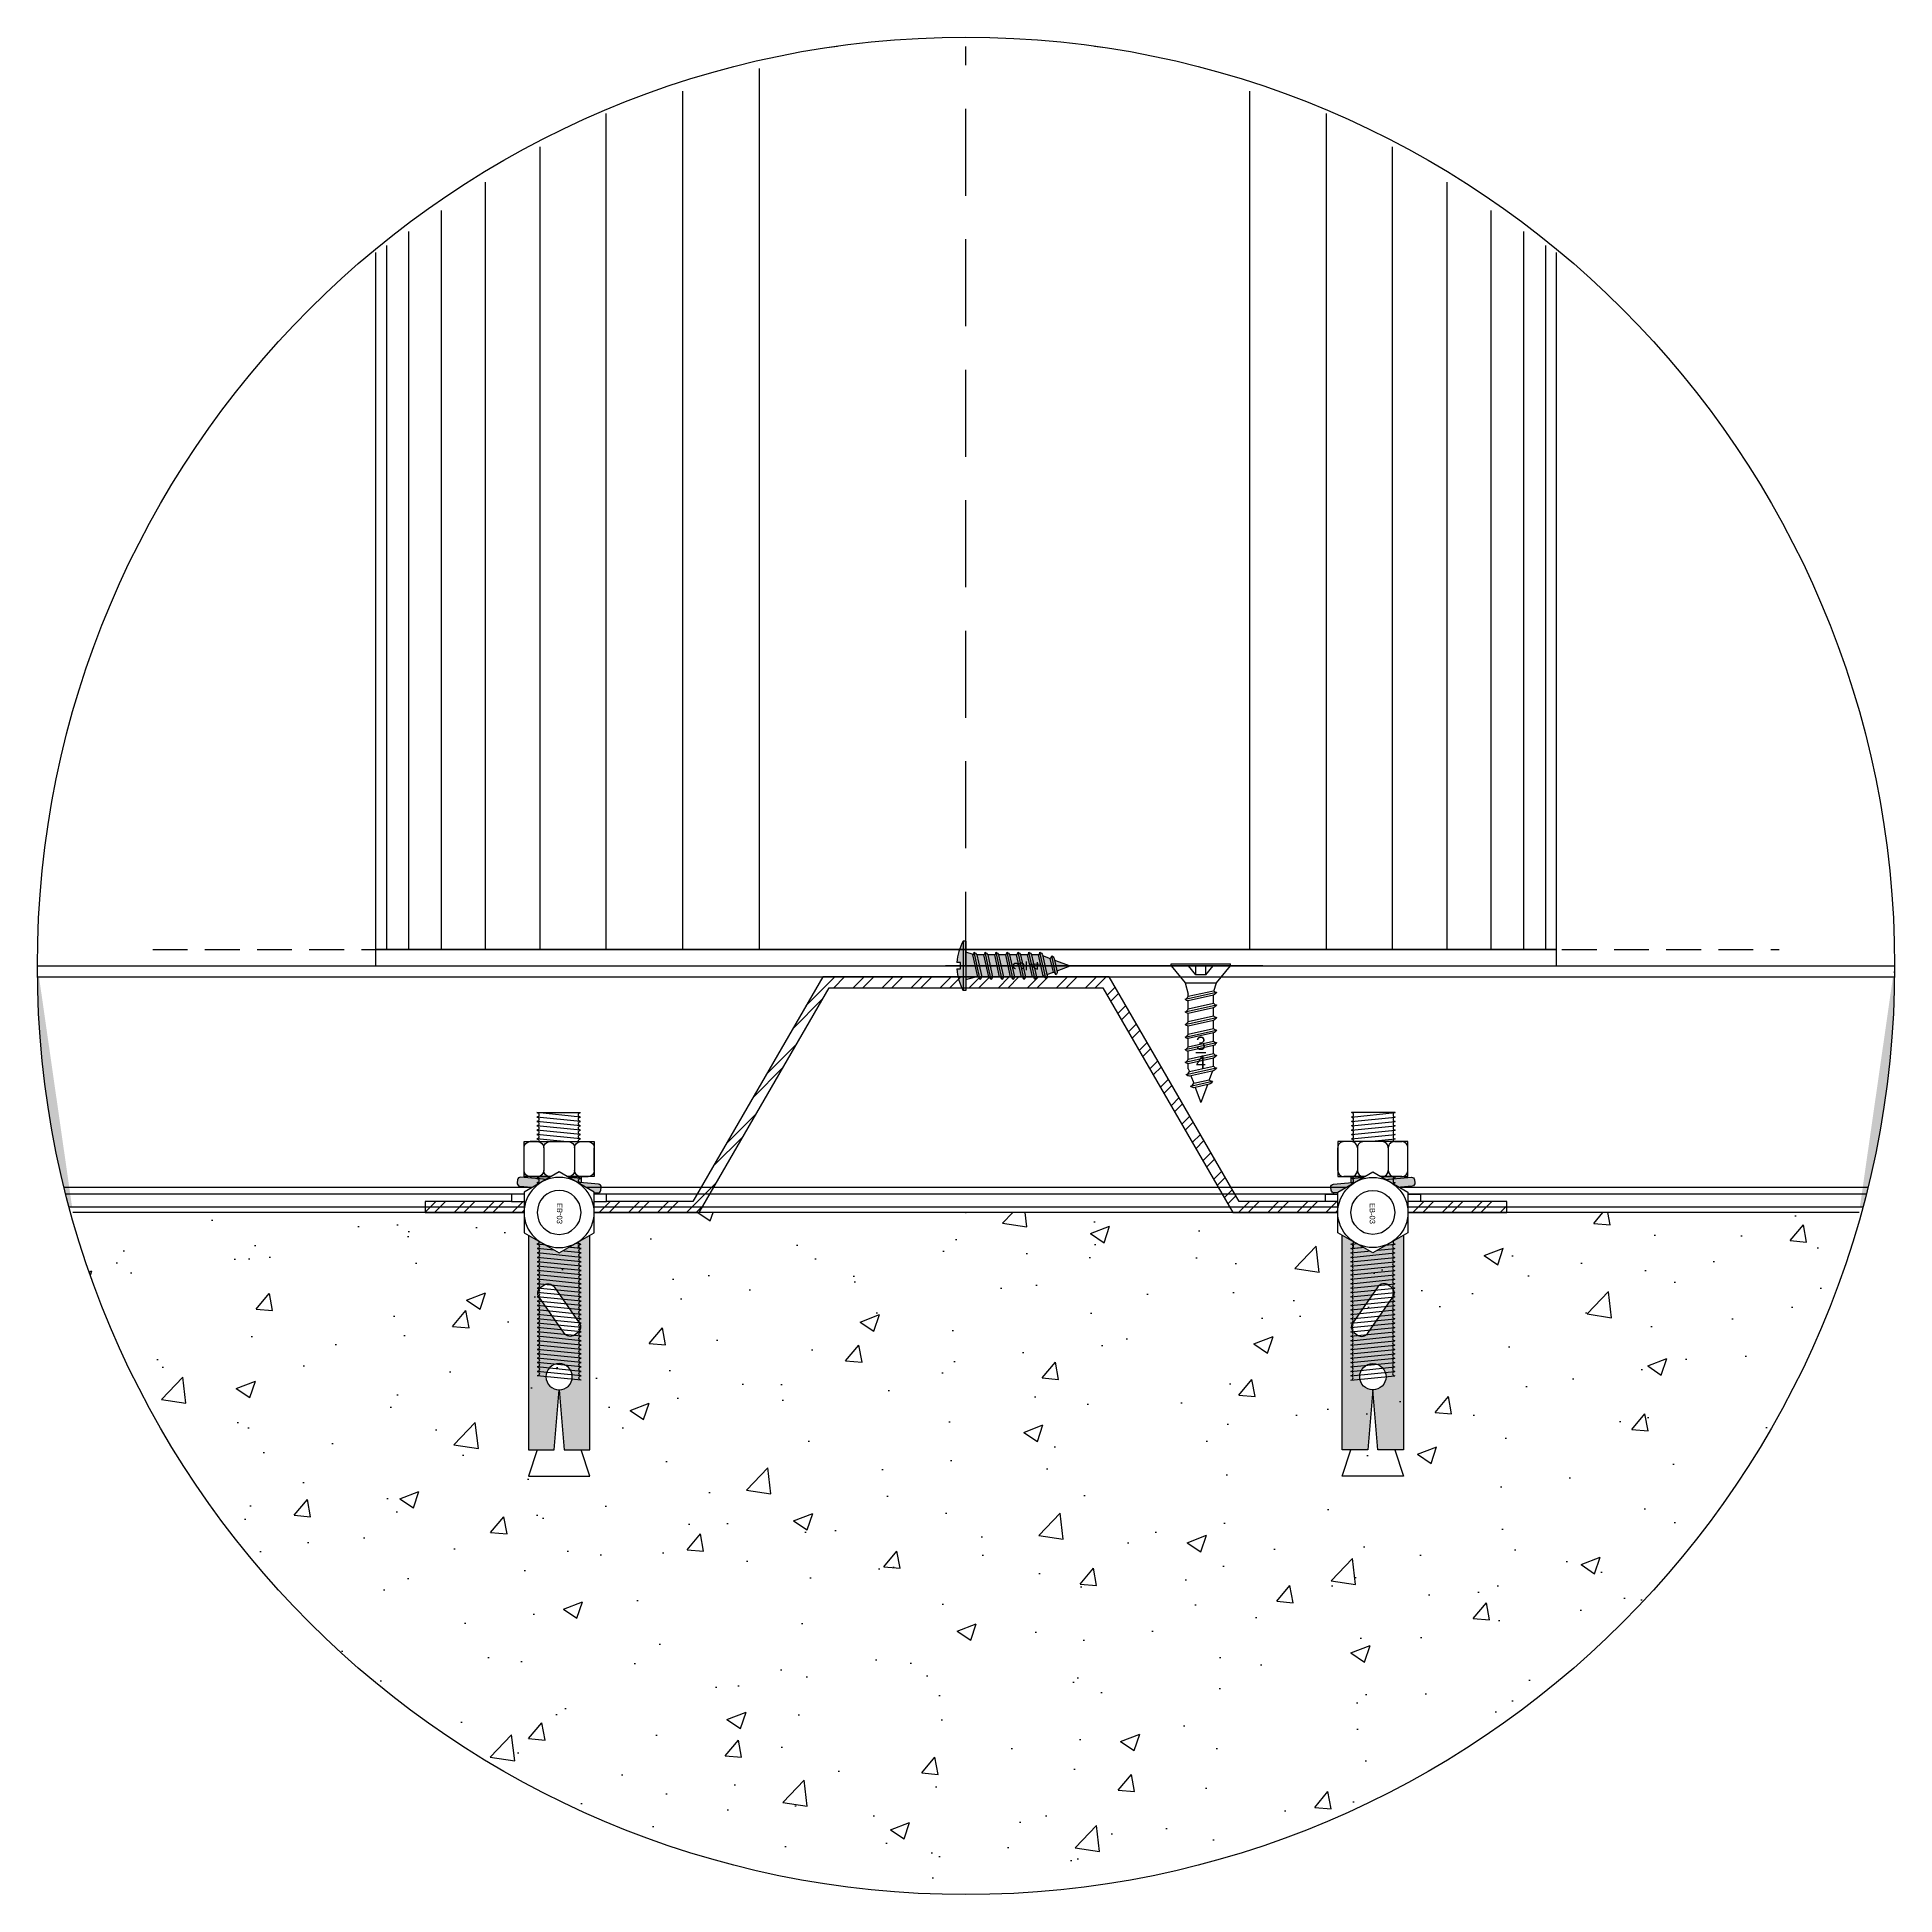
# Model space of a CAD drawing. Header units: millimetres. Extents: x -244126 to 368105, y -173968 to 259060.
# Drawn here: x -18241.4 to -17902.4, y 34163.7 to 34502.7 of the extents above; entities that cross this region are included whole.
import ezdxf
from ezdxf.xclip import XClip

# ---------------------------------------------------------------- set-up
doc = ezdxf.new("R2010")
doc.units = ezdxf.units.MM
doc.header["$MEASUREMENT"] = 0
doc.header["$XCLIPFRAME"] = 0
doc.linetypes.add('HIDDEN', pattern=[9.525, 6.35, -3.175])
doc.linetypes.add('TA_HL_015.00000', pattern=[97.5, 53.25, -44.25])
for name, color, linetype in [('000 - H A T C H', 8, 'Continuous'), ('000 - H I D D E N', 7, 'Continuous'), ('000 - L I N E 0.1', 1, 'Continuous'), ('000 - SYMBOL CON', 1, 'Continuous'), ('000 - WIPEOUT', 250, 'Continuous'), ('001 - ASCESSORIES', 1, 'Continuous'), ('A03_SUN LOUVER', 7, 'Continuous')]:
    doc.layers.add(name, color=color, linetype=linetype)
doc.styles.add('Cetury Gothic', font='GOTHIC.TTF')

# ---------------------------------------------------------------- blocks, each defined once
blk = doc.blocks.new('*U1686')
at = {"color": 0}
blk.add_wipeout([(-107.75, 0), (107.75, 0), (107.75, 2753), (-107.75, 2753)], dxfattribs=at).dxf.layer = '000 - WIPEOUT'
at = {"layer": '000 - H I D D E N', "linetype": 'HIDDEN', "ltscale": 2.5}
blk.add_line((0, -29.17), (0, 2782.17), dxfattribs=at)
at = {"layer": '001 - ASCESSORIES', "color": 0}
for points in [[(-107.75, 2756), (107.75, 2756), (107.75, 2753), (-107.75, 2753)], [(-107.75, -3), (107.75, -3), (107.75, 0), (-107.75, 0)]]:
    blk.add_lwpolyline(points, close=True, dxfattribs=at)
at = {"layer": 'A03_SUN LOUVER', "color": 8}
for p, q in [((-105.75, 2753), (-105.75, 0)), ((-101.75, 2753), (-101.75, 0)), ((-95.75, 2753), (-95.75, 0)), ((-87.75, 2753), (-87.75, 0)), ((-77.75, 2753), (-77.75, 0)), ((-65.75, 2753), (-65.75, 0)), ((-51.75, 2753), (-51.75, 0)), ((-37.75, 2753), (-37.75, 0)), ((51.75, 2753), (51.75, 0)), ((65.75, 2753), (65.75, 0)), ((77.75, 2753), (77.75, 0)), ((87.75, 2753), (87.75, 0)), ((95.75, 2753), (95.75, 0)), ((101.75, 2753), (101.75, 0)), ((105.75, 2753), (105.75, 0))]:
    blk.add_line(p, q, dxfattribs=at)
at = {"layer": 'A03_SUN LOUVER', "color": 0}
blk.add_lwpolyline([(-107.75, 0), (107.75, 0), (107.75, 2753), (-107.75, 2753)], close=True, dxfattribs=at)
at = {"layer": 'Defpoints', "color": 250, "linetype": 'HIDDEN'}
for p, q in [((-148.42, 2753), (148.42, 2753)), ((-148.42, 0), (148.42, 0))]:
    blk.add_line(p, q, dxfattribs=at)
blk = doc.blocks.new('*U4341')
at = {"color": 3}
blk.add_blockref('*U1686', (0, 0), dxfattribs=at)
blk = doc.blocks.new('*U1776')
at = {"color": 0}
blk.add_wipeout([(2500, -22.5), (0, -22.5), (0, 22.5), (2500, 22.5)], dxfattribs=at).dxf.layer = '001 - ASCESSORIES'
at = {"layer": '001 - ASCESSORIES', "color": 0}
blk.add_lwpolyline([(2500, -22.5), (0, -22.5), (0, 22.5), (2500, 22.5)], close=True, dxfattribs=at)
blk = doc.blocks.new('000 - DYNAMIC_VIEW_ASSCESSORIES_FLAT_HEAD_SELF_DRILLING_SCREW_No.8x19mm._SIDE_VIEW')
at = {"layer": '001 - ASCESSORIES', "color": 0}
for p, q in [((-0.34, -5.4), (-0.34, 5.4)), ((0, 5.4), (-0.34, 5.4)), ((0, -5.4), (0, 5.4)), ((3.1, 2.87), (0, 5.4)), ((1.66, 0.9), (0, 2.27)), ((1.66, 0.9), (0, 0.9)), ((0, -0.9), (0, 0.9)), ((1.66, 0.9), (1.66, -0.9)), ((4.6, 2.36), (3.1, 2.87)), ((3.1, -2.87), (3.1, 2.87)), ((6.1, -2.87), (4.81, 2.87)), ((6.83, 2.3), (5.35, 2.3)), ((8.4, -2.87), (7.11, 2.87)), ((9.12, 2.3), (7.65, 2.3)), ((10.7, -2.87), (9.41, 2.87)), ((11.42, 2.3), (9.95, 2.3)), ((13, -2.87), (11.71, 2.87)), ((13.72, 2.3), (12.25, 2.3)), ((15.29, -2.87), (14, 2.87)), ((16.02, 2.3), (14.54, 2.3)), ((17.59, -2.87), (16.3, 2.87)), ((18.32, 2.3), (16.84, 2.3)), ((19.85, -2.67), (18.6, 2.87)), ((19.18, 2.14), (20.78, 1.54)), ((21.97, -1.88), (21.07, 2.12)), ((21.68, 1.21), (24.93, 0)), ((1.66, -0.9), (0, -2.27)), ((1.66, -0.9), (0, -0.9)), ((0, -5.4), (3.1, -2.87)), ((3.1, -2.87), (5.17, -2.3)), ((5.56, -2.3), (5.17, -2.3)), ((7.86, -2.3), (6.39, -2.3)), ((10.16, -2.3), (8.68, -2.3)), ((12.46, -2.3), (10.98, -2.3)), ((14.75, -2.3), (13.28, -2.3)), ((17.05, -2.3), (15.58, -2.3)), ((18.76, -2.3), (17.88, -2.3)), ((18.76, -2.3), (19.3, -2.1)), ((20.06, -1.81), (21.42, -1.31)), ((22.19, -1.02), (24.93, 0)), ((0, -5.4), (-0.34, -5.4))]:
    blk.add_line(p, q, dxfattribs=at)
for points in [[(5.56, -2.3), (4.53, 2.3, 0.222712), (4.81, 2.87, -0.168799), (5.35, 2.3), (6.39, -2.3, -0.16927), (6.1, -2.87, 0.183704)], [(7.86, -2.3), (6.83, 2.3, 0.222712), (7.11, 2.87, -0.168799), (7.65, 2.3), (8.68, -2.3, -0.16927), (8.4, -2.87, 0.183704)], [(10.16, -2.3), (9.12, 2.3, 0.222712), (9.41, 2.87, -0.168799), (9.95, 2.3), (10.98, -2.3, -0.16927), (10.7, -2.87, 0.183704)], [(12.46, -2.3), (11.42, 2.3, 0.222712), (11.71, 2.87, -0.168799), (12.25, 2.3), (13.28, -2.3, -0.16927), (13, -2.87, 0.183704)], [(14.75, -2.3), (13.72, 2.3, 0.222712), (14, 2.87, -0.168799), (14.54, 2.3), (15.58, -2.3, -0.16927), (15.29, -2.87, 0.183704)], [(17.05, -2.3), (16.02, 2.3, 0.222712), (16.3, 2.87, -0.168799), (16.84, 2.3), (17.88, -2.3, -0.16927), (17.59, -2.87, 0.183704)], [(19.3, -2.1), (18.32, 2.3, 0.222712), (18.6, 2.87, -0.168799), (19.14, 2.3), (20.13, -2.1, -0.16927), (19.85, -2.67, 0.183704)], [(21.42, -1.31), (20.78, 1.54, 0.222712), (21.07, 2.12, -0.168799), (21.61, 1.54), (22.25, -1.31, -0.16927), (21.97, -1.88, 0.183704)]]:
    blk.add_lwpolyline(points, format="xyb", close=True, dxfattribs=at)
at = {"layer": 'Defpoints', "color": 250, "insert": (12.92, -0.01), "char_height": 1.1489, "width": 68.5736, "attachment_point": 2, "rotation": 90, "style": 'Cetury Gothic'}
blk.add_mtext('\\A1;{\\H2.1x;\\C150;\\S3/4;\\H0.47634x; }', dxfattribs=at)
blk = doc.blocks.new('*U4281')
at = {"layer": '001 - ASCESSORIES', "color": 0}
blk.add_blockref('000 - DYNAMIC_VIEW_ASSCESSORIES_FLAT_HEAD_SELF_DRILLING_SCREW_No.8x19mm._SIDE_VIEW', (0, 0), dxfattribs=at)
blk = doc.blocks.new('000 - DYNAMIC_VIEW_ASSCESSORIES_PHILLIPS_HEAD_SELF_DRILLING_SCREW_No.8x19mm._SIDE_VIEW')
at = {"layer": '000 - H A T C H'}
h = blk.add_hatch(color=250, dxfattribs=at)
h.dxf.hatch_style = 1
edge = h.paths.add_edge_path()
edge.add_line((7.24, 2), (5.96, 2))
edge.add_arc((5, 1.57), 1.05, 384.1341, 422.4587)
edge.add_arc((4.83, 2.51), 0.657, 308.6596, 358.8819, ccw=False)
edge.add_line((5.24, 2), (3.96, 2))
edge.add_arc((3, 1.57), 1.05, 384.1341, 422.4587)
edge.add_arc((2.83, 2.51), 0.657, 308.6596, 358.8819, ccw=False)
edge.add_line((3.24, 2), (1.96, 2))
edge.add_arc((1, 1.57), 1.05, 384.1341, 422.4587)
edge.add_arc((0.83, 2.51), 0.657, 315.6091, 358.8819, ccw=False)
edge.add_line((1.3, 2.05), (0, 2.5))
edge.add_line((0, 2.5), (0, 4.5))
edge.add_line((0, 4.5), (-0.5, 4.5))
edge.add_arc((7.34, 0), 9.04, 150.1372, 176.0119)
edge.add_line((-1.68, 0.63), (-0.99, 0.63))
edge.add_line((-0.99, 0.63), (-0.99, -0.56))
edge.add_line((-0.99, -0.56), (-1.68, -0.56))
edge.add_arc((7.34, 0), 9.04, 183.5796, 209.8628)
edge.add_line((-0.5, -4.5), (0, -4.5))
edge.add_line((0, -4.5), (0, -2.5))
edge.add_line((0, -2.5), (1.8, -2))
edge.add_line((1.8, -2), (2.14, -2))
edge.add_arc((1.72, -2.87), 0.966, 382.4776, 424.1153, ccw=False)
edge.add_arc((2.02, -1.9), 0.847, 314.556, 352.9855)
edge.add_line((2.86, -2), (4.14, -2))
edge.add_arc((3.72, -2.87), 0.966, 382.4776, 424.1153, ccw=False)
edge.add_arc((4.02, -1.9), 0.847, 314.556, 352.9855)
edge.add_line((4.86, -2), (6.14, -2))
edge.add_arc((5.72, -2.87), 0.966, 382.4776, 424.1153, ccw=False)
edge.add_arc((6.02, -1.9), 0.847, 314.556, 352.9855)
edge.add_line((6.86, -2), (8.14, -2))
edge.add_arc((7.72, -2.87), 0.966, 382.4776, 424.1153, ccw=False)
edge.add_arc((8.02, -1.9), 0.847, 314.556, 352.9855)
edge.add_line((8.86, -2), (10.14, -2))
edge.add_arc((9.72, -2.87), 0.966, 382.4776, 424.1153, ccw=False)
edge.add_arc((10.02, -1.9), 0.847, 314.556, 352.9855)
edge.add_line((10.86, -2), (12.14, -2))
edge.add_arc((11.72, -2.87), 0.966, 382.4776, 424.1153, ccw=False)
edge.add_arc((12.02, -1.9), 0.847, 314.556, 352.9855)
edge.add_line((12.86, -2), (13.63, -2))
edge.add_line((13.63, -2), (14.1, -1.82))
edge.add_arc((13.68, -2.69), 0.966, 382.4776, 424.1153, ccw=False)
edge.add_arc((13.98, -1.72), 0.847, 314.556, 352.9855)
edge.add_line((14.82, -1.82), (14.76, -1.58))
edge.add_line((14.76, -1.58), (15.95, -1.14))
edge.add_arc((15.53, -2.01), 0.966, 382.4776, 424.1153, ccw=False)
edge.add_arc((15.82, -1.03), 0.847, 314.556, 352.9855)
edge.add_line((16.66, -1.14), (16.61, -0.89))
edge.add_line((16.61, -0.89), (19, 0))
edge.add_line((19, 0), (16.17, 1.05))
edge.add_line((16.17, 1.05), (16.11, 1.34))
edge.add_arc((15.15, 0.92), 1.05, 384.1341, 422.4587)
edge.add_arc((14.98, 1.86), 0.657, 308.6596, 358.8819, ccw=False)
edge.add_line((15.39, 1.34), (13.99, 1.87))
edge.add_line((13.99, 1.87), (13.96, 2))
edge.add_arc((13, 1.57), 1.05, 384.1341, 422.4587)
edge.add_arc((12.83, 2.51), 0.657, 308.6596, 358.8819, ccw=False)
edge.add_line((13.24, 2), (11.96, 2))
edge.add_arc((11, 1.57), 1.05, 384.1341, 422.4587)
edge.add_arc((10.83, 2.51), 0.657, 308.6596, 358.8819, ccw=False)
edge.add_line((11.24, 2), (9.96, 2))
edge.add_arc((9, 1.57), 1.05, 384.1341, 422.4587)
edge.add_arc((8.83, 2.51), 0.657, 308.6596, 358.8819, ccw=False)
edge.add_line((9.24, 2), (7.96, 2))
edge.add_arc((7, 1.57), 1.05, 384.1341, 422.4587)
edge.add_arc((6.83, 2.51), 0.657, 308.6596, 358.8819, ccw=False)
at = {"layer": '001 - ASCESSORIES', "color": 0, "linetype": 'ByBlock'}
for p, q in [((0, 4.5), (-0.5, 4.5)), ((-0.5, 4.5), (-0.5, -4.5)), ((0, 4.5), (0, -4.5)), ((-0.99, 0.63), (-1.68, 0.63)), ((-0.99, -0.56), (-0.99, 0.63)), ((1.3, 2.05), (0, 2.5)), ((2.61, -2.5), (1.49, 2.5)), ((3.24, 2), (1.96, 2)), ((4.61, -2.5), (3.49, 2.5)), ((5.24, 2), (3.96, 2)), ((6.61, -2.5), (5.49, 2.5)), ((7.24, 2), (5.96, 2)), ((8.61, -2.5), (7.49, 2.5)), ((9.24, 2), (7.96, 2)), ((10.61, -2.5), (9.49, 2.5)), ((11.24, 2), (9.96, 2)), ((12.61, -2.5), (11.49, 2.5)), ((13.24, 2), (11.96, 2)), ((14.57, -2.32), (13.49, 2.5)), ((13.99, 1.87), (15.39, 1.34)), ((16.42, -1.64), (15.64, 1.84)), ((16.17, 1.05), (19, 0)), ((-1.68, -0.56), (-0.99, -0.56)), ((0, 0), (-0.5, 0)), ((0, -2.5), (1.8, -2)), ((2.14, -2), (1.8, -2)), ((4.14, -2), (2.86, -2)), ((6.14, -2), (4.86, -2)), ((8.14, -2), (6.86, -2)), ((10.14, -2), (8.86, -2)), ((12.14, -2), (10.86, -2)), ((13.63, -2), (12.86, -2)), ((13.63, -2), (14.1, -1.82)), ((14.76, -1.58), (15.95, -1.14)), ((16.61, -0.89), (19, 0)), ((0, -4.5), (-0.5, -4.5))]:
    blk.add_line(p, q, dxfattribs=at)
for points in [[(2.14, -2), (1.24, 2, 0.222712), (1.49, 2.5, -0.168799), (1.96, 2), (2.86, -2, -0.16927), (2.61, -2.5, 0.183704)], [(4.14, -2), (3.24, 2, 0.222712), (3.49, 2.5, -0.168799), (3.96, 2), (4.86, -2, -0.16927), (4.61, -2.5, 0.183704)], [(6.14, -2), (5.24, 2, 0.222712), (5.49, 2.5, -0.168799), (5.96, 2), (6.86, -2, -0.16927), (6.61, -2.5, 0.183704)], [(8.14, -2), (7.24, 2, 0.222712), (7.49, 2.5, -0.168799), (7.96, 2), (8.86, -2, -0.16927), (8.61, -2.5, 0.183704)], [(10.14, -2), (9.24, 2, 0.222712), (9.49, 2.5, -0.168799), (9.96, 2), (10.86, -2, -0.16927), (10.61, -2.5, 0.183704)], [(12.14, -2), (11.24, 2, 0.222712), (11.49, 2.5, -0.168799), (11.96, 2), (12.86, -2, -0.16927), (12.61, -2.5, 0.183704)], [(14.1, -1.82), (13.24, 2, 0.222712), (13.49, 2.5, -0.168799), (13.96, 2), (14.82, -1.82, -0.16927), (14.57, -2.32, 0.183704)], [(15.95, -1.14), (15.39, 1.34, 0.222712), (15.64, 1.84, -0.168799), (16.11, 1.34), (16.66, -1.14, -0.16927), (16.42, -1.64, 0.183704)]]:
    blk.add_lwpolyline(points, format="xyb", close=True, dxfattribs=at)
for start, end in [(150.1372, 176.0119), (183.5796, 209.8628)]:
    blk.add_arc((7.34, 0), 9.04, start, end, dxfattribs=at)
at = {"layer": 'Defpoints', "color": 250, "linetype": 'ByBlock', "ltscale": 0.001}
blk.add_line((54.18, 0), (-3.77, 0), dxfattribs=at)
at = {"layer": '001 - ASCESSORIES', "color": 0, "insert": (8.55, 0), "char_height": 1, "width": 59.6844, "attachment_point": 2, "rotation": 90, "style": 'Cetury Gothic'}
blk.add_mtext('\\A1;{\\H2.1x;\\C150;\\S3/4;\\H0.47634x; }', dxfattribs=at)
blk = doc.blocks.new('*U4798')
at = {"layer": '001 - ASCESSORIES', "color": 0, "linetype": 'ByBlock'}
blk.add_blockref('000 - DYNAMIC_VIEW_ASSCESSORIES_PHILLIPS_HEAD_SELF_DRILLING_SCREW_No.8x19mm._SIDE_VIEW', (0, 0), dxfattribs=at)
blk = doc.blocks.new('000 - ASSCESSORIES_FAMELINE_GALV._HAT-PROFILE_197x43mm._CUT_VIEW')
at = {"layer": '000 - H A T C H'}
h = blk.add_hatch(dxfattribs=at)
h.set_pattern_fill('ANSI32', color=8, scale=10)
h.set_pattern_definition([(45, (6110.803, -34959.4155), (-2.65165043, 2.65165043), []), (45, (6112.571, -34959.4155), (-2.65165043, 2.65165043), [])])
h.paths.add_polyline_path([(98.67, 2), (49.83, 2), (26.15, 43), (-26.15, 43), (-49.83, 2), (-98.67, 2), (-98.67, 0), (-48.67, 0), (-25, 41), (25, 41), (48.67, 0), (98.67, 0)])
at = {"color": 3}
blk.add_lwpolyline([(98.67, 2), (49.83, 2), (26.15, 43), (-26.15, 43), (-49.83, 2), (-98.67, 2), (-98.67, 0), (-48.67, 0), (-25, 41), (25, 41), (48.67, 0), (98.67, 0)], close=True, dxfattribs=at)
blk.add_point((0, 0), dxfattribs=at)
blk = doc.blocks.new('A$Cb3cae7b0')
at = {"layer": '000 - H A T C H'}
h = blk.add_hatch(color=250, dxfattribs=at)
h.dxf.hatch_style = 1
h.paths.add_polyline_path([(-0.00416, 0.004), (-0.00454, 0.004), (-0.00454, 0.00393), (-0.00454, 0.00169), (-0.00454, -0.004), (-0.00346, -0.004)])
at = {"color": 250}
blk.add_wipeout([(-0.00133, 0.00867), (0, 0.00867), (0, -0.00867), (-0.00133, -0.00867)], dxfattribs=at).dxf.layer = '000 - WIPEOUT'
at = {"layer": '000 - H A T C H'}
h = blk.add_hatch(color=250, dxfattribs=at)
h.dxf.hatch_style = 1
h.paths.add_polyline_path([(-0.00283, 0.00719, 0.414214), (-0.00341, 0.00767), (-0.00394, 0.00763, 0.414214), (-0.00442, 0.00705), (-0.00318, -0.00719, 0.414214), (-0.0026, -0.00767), (-0.00207, -0.00763, 0.414214), (-0.00158, -0.00705)])
h = blk.add_hatch(color=250, dxfattribs=at)
h.dxf.hatch_style = 1
h.paths.add_polyline_path([(-0.00133, 0.004), (-0.00255, 0.004), (-0.00185, -0.004), (-0.00133, -0.004)])
at = {"layer": '001 - ASCESSORIES', "color": 0}
for p, q in [((-0.00255, 0.004), (-0.00133, 0.004)), ((-0.00185, -0.004), (-0.00133, -0.004))]:
    blk.add_line(p, q, dxfattribs=at)
blk.add_lwpolyline([(-0.00133, 0.00867), (0, 0.00867), (0, -0.00867), (-0.00133, -0.00867)], close=True, dxfattribs=at)
blk.add_wipeout([(-0.01094, -0.0064), (-0.00454, -0.0064), (-0.00454, 0.0064), (-0.01094, 0.0064)]).dxf.layer = '000 - WIPEOUT'
for p, q in [((-0.01094, 0.00393), (-0.01094, 0.00528)), ((-0.01094, 0.00393), (-0.01094, 0.00169)), ((-0.00566, 0.0064), (-0.00982, 0.0064)), ((-0.00454, 0.00528), (-0.00454, -0.00528)), ((-0.00454, 0.00393), (-0.00454, 0.00528)), ((-0.00454, 0.004), (-0.00416, 0.004)), ((-0.00454, 0.00393), (-0.00454, 0.00169)), ((-0.01094, 0.00169), (-0.01094, -0.00169)), ((-0.00982, 0.00281), (-0.00566, 0.00281)), ((-0.00454, 0.00169), (-0.00454, -0.00169)), ((-0.01094, -0.00169), (-0.01094, -0.00393)), ((-0.00982, -0.00281), (-0.00566, -0.00281)), ((-0.00454, -0.00169), (-0.00454, -0.00393)), ((-0.01094, -0.00393), (-0.01094, -0.00528)), ((-0.00566, -0.0064), (-0.00982, -0.0064)), ((-0.00454, -0.00393), (-0.00454, -0.00528)), ((-0.00454, -0.004), (-0.00346, -0.004))]:
    blk.add_line(p, q, dxfattribs=at)
blk.add_lwpolyline([(-0.00394, 0.00763), (-0.00341, 0.00767, -0.414214), (-0.00283, 0.00719), (-0.00158, -0.00705, -0.414214), (-0.00207, -0.00763), (-0.0026, -0.00767, -0.414214), (-0.00318, -0.00719), (-0.00442, 0.00705, -0.414214)], format="xyb", close=True, dxfattribs=at)
for centre, start, end in [((-0.00982, 0.00528), 90, 180), ((-0.00982, 0.00393), 180, 270), ((-0.00566, 0.00528), 0, 90), ((-0.00566, 0.00393), 270, 0), ((-0.00982, 0.00169), 90, 180), ((-0.00566, 0.00169), 360, 90), ((-0.00982, -0.00169), 180, 270), ((-0.00982, -0.00393), 90, 180), ((-0.00566, -0.00169), 270, 0), ((-0.00566, -0.00393), 360, 90), ((-0.00982, -0.00528), 180, 270), ((-0.00566, -0.00528), 270, 360)]:
    blk.add_arc(centre, 0.00112, start, end, dxfattribs=at)
at = {"layer": 'Defpoints', "color": 250}
blk.add_lwpolyline([(-0.01094, -0.0064), (-0.00454, -0.0064), (-0.00454, 0.0064), (-0.01094, 0.0064)], close=True, dxfattribs=at)
blk = doc.blocks.new('AASSAW')
at = {"layer": '001 - ASCESSORIES', "color": 8}
for p, q in [((0.0006, -0.003), (0, 0.003)), ((0, 0.003), (0, -0.003)), ((0.0012, -0.003), (0.0006, 0.003)), ((0.0018, -0.003), (0.0012, 0.003)), ((0.0024, -0.003), (0.0018, 0.003)), ((0.003, -0.003), (0.0024, 0.003)), ((0.0036, -0.003), (0.003, 0.003)), ((0.0042, -0.003), (0.0036, 0.003)), ((0.0048, -0.003), (0.0042, 0.003)), ((0.0054, -0.003), (0.0048, 0.003)), ((0.006, -0.003), (0.0054, 0.003)), ((0.0066, -0.003), (0.006, 0.003)), ((0.0072, -0.003), (0.0066, 0.003)), ((0.0078, -0.003), (0.0072, 0.003)), ((0.0084, -0.003), (0.0078, 0.003)), ((0.009, -0.003), (0.0084, 0.003)), ((0.0096, -0.003), (0.009, 0.003)), ((0.0102, -0.003), (0.0096, 0.003)), ((0.0108, -0.003), (0.0102, 0.003)), ((0.0114, -0.003), (0.0108, 0.003)), ((0.012, -0.003), (0.0114, 0.003)), ((0.0126, -0.003), (0.012, 0.003)), ((0.0132, -0.003), (0.0126, 0.003)), ((0.0138, -0.003), (0.0132, 0.003)), ((0.0144, -0.003), (0.0138, 0.003)), ((0.015, -0.003), (0.0144, 0.003)), ((0.0156, -0.003), (0.015, 0.003)), ((0.0162, -0.003), (0.0156, 0.003)), ((0.0168, -0.003), (0.0162, 0.003)), ((0.0174, -0.003), (0.0168, 0.003)), ((0.018, -0.003), (0.0174, 0.003)), ((0.0186, -0.003), (0.018, 0.003)), ((0.01861, -0.00306), (0.01801, 0.00294)), ((0.01921, -0.00306), (0.01861, 0.00294)), ((0.01981, -0.00306), (0.01921, 0.00294)), ((0.02041, -0.00306), (0.01981, 0.00294)), ((0.02101, -0.00306), (0.02041, 0.00294)), ((0.02161, -0.00306), (0.02101, 0.00294)), ((0.02221, -0.00306), (0.02161, 0.00294)), ((0.02281, -0.00306), (0.02221, 0.00294)), ((0.02341, -0.00306), (0.02281, 0.00294)), ((0.02401, -0.00306), (0.02341, 0.00294)), ((0.02461, -0.00306), (0.02401, 0.00294)), ((0.02521, -0.00306), (0.02461, 0.00294)), ((0.02581, -0.00306), (0.02521, 0.00294)), ((0.02641, -0.00306), (0.02581, 0.00294)), ((0.02701, -0.00306), (0.02641, 0.00294)), ((0.02761, -0.00306), (0.02701, 0.00294)), ((0.02821, -0.00306), (0.02761, 0.00294)), ((0.02881, -0.00306), (0.02821, 0.00294)), ((0.02941, -0.00306), (0.02881, 0.00294)), ((0.03001, -0.00306), (0.02941, 0.00294)), ((0.03061, -0.00306), (0.03001, 0.00294)), ((0.03121, -0.00306), (0.03061, 0.00294)), ((0.03181, -0.00306), (0.03121, 0.00294)), ((0.03241, -0.00306), (0.03181, 0.00294)), ((0.03301, -0.00306), (0.03241, 0.00294)), ((0.03361, -0.00306), (0.03301, 0.00294)), ((0.03421, -0.00306), (0.03361, 0.00294)), ((0.03481, -0.00306), (0.03421, 0.00294)), ((0.03541, -0.00306), (0.03481, 0.00294)), ((0.03601, -0.00306), (0.03541, 0.00294)), ((0.03661, -0.00306), (0.03601, 0.00294))]:
    blk.add_line(p, q, dxfattribs=at)
for centre, start, end in [((0.0003, 0.003), 180, 0), ((0.0009, 0.003), 180, 0), ((0.0015, 0.003), 180, 0), ((0.0021, 0.003), 180, 0), ((0.0027, 0.003), 180, 0), ((0.0033, 0.003), 180, 0), ((0.0039, 0.003), 180, 0), ((0.0045, 0.003), 180, 0), ((0.0051, 0.003), 180, 0), ((0.0057, 0.003), 180, 0), ((0.0063, 0.003), 180, 0), ((0.0069, 0.003), 180, 0), ((0.0075, 0.003), 180, 0), ((0.0081, 0.003), 180, 0), ((0.0087, 0.003), 180, 0), ((0.0093, 0.003), 180, 0), ((0.0099, 0.003), 180, 0), ((0.0105, 0.003), 180, 0), ((0.0111, 0.003), 180, 0), ((0.0117, 0.003), 180, 0), ((0.0123, 0.003), 180, 0), ((0.0129, 0.003), 180, 0), ((0.0135, 0.003), 180, 0), ((0.0141, 0.003), 180, 0), ((0.0147, 0.003), 180, 0), ((0.0153, 0.003), 180, 0), ((0.0159, 0.003), 180, 0), ((0.0165, 0.003), 180, 0), ((0.0171, 0.003), 180, 0), ((0.0177, 0.003), 180, 0), ((0.01831, 0.00294), 180, 0), ((0.01891, 0.00294), 180, 0), ((0.01951, 0.00294), 180, 0), ((0.02011, 0.00294), 180, 0), ((0.02071, 0.00294), 180, 0), ((0.02131, 0.00294), 180, 0), ((0.02191, 0.00294), 180, 0), ((0.02251, 0.00294), 180, 0), ((0.02311, 0.00294), 180, 0), ((0.02371, 0.00294), 180, 0), ((0.02431, 0.00294), 180, 0), ((0.02491, 0.00294), 180, 0), ((0.02551, 0.00294), 180, 0), ((0.02611, 0.00294), 180, 0), ((0.02671, 0.00294), 180, 0), ((0.02731, 0.00294), 180, 0), ((0.02791, 0.00294), 180, 0), ((0.02851, 0.00294), 180, 0), ((0.02911, 0.00294), 180, 0), ((0.02971, 0.00294), 180, 0), ((0.03031, 0.00294), 180, 0), ((0.03091, 0.00294), 180, 0), ((0.03151, 0.00294), 180, 0), ((0.03211, 0.00294), 180, 0), ((0.03271, 0.00294), 180, 0), ((0.03331, 0.00294), 180, 0), ((0.03391, 0.00294), 180, 0), ((0.03451, 0.00294), 180, 0), ((0.03511, 0.00294), 180, 0), ((0.03571, 0.00294), 180, 0), ((0.0003, -0.003), 0, 180), ((0.0009, -0.003), 0, 180), ((0.0015, -0.003), 0, 180), ((0.0021, -0.003), 0, 180), ((0.0027, -0.003), 0, 180), ((0.0033, -0.003), 0, 180), ((0.0039, -0.003), 0, 180), ((0.0045, -0.003), 0, 180), ((0.0051, -0.003), 0, 180), ((0.0057, -0.003), 0, 180), ((0.0063, -0.003), 0, 180), ((0.0069, -0.003), 0, 180), ((0.0075, -0.003), 0, 180), ((0.0081, -0.003), 0, 180), ((0.0087, -0.003), 0, 180), ((0.0093, -0.003), 0, 180), ((0.0099, -0.003), 0, 180), ((0.0105, -0.003), 0, 180), ((0.0111, -0.003), 0, 180), ((0.0117, -0.003), 0, 180), ((0.0123, -0.003), 0, 180), ((0.0129, -0.003), 0, 180), ((0.0135, -0.003), 0, 180), ((0.0141, -0.003), 0, 180), ((0.0147, -0.003), 0, 180), ((0.0153, -0.003), 0, 180), ((0.0159, -0.003), 0, 180), ((0.0165, -0.003), 0, 180), ((0.0171, -0.003), 0, 180), ((0.0177, -0.003), 0, 180), ((0.0183, -0.003), 0, 180), ((0.01831, -0.00306), 0, 180), ((0.01891, -0.00306), 0, 180), ((0.01951, -0.00306), 0, 180), ((0.02011, -0.00306), 0, 180), ((0.02071, -0.00306), 0, 180), ((0.02131, -0.00306), 0, 180), ((0.02191, -0.00306), 0, 180), ((0.02251, -0.00306), 0, 180), ((0.02311, -0.00306), 0, 180), ((0.02371, -0.00306), 0, 180), ((0.02431, -0.00306), 0, 180), ((0.02491, -0.00306), 0, 180), ((0.02551, -0.00306), 0, 180), ((0.02611, -0.00306), 0, 180), ((0.02671, -0.00306), 0, 180), ((0.02731, -0.00306), 0, 180), ((0.02791, -0.00306), 0, 180), ((0.02851, -0.00306), 0, 180), ((0.02911, -0.00306), 0, 180), ((0.02971, -0.00306), 0, 180), ((0.03031, -0.00306), 0, 180), ((0.03091, -0.00306), 0, 180), ((0.03151, -0.00306), 0, 180), ((0.03211, -0.00306), 0, 180), ((0.03271, -0.00306), 0, 180), ((0.03331, -0.00306), 0, 180), ((0.03391, -0.00306), 0, 180), ((0.03451, -0.00306), 0, 180), ((0.03511, -0.00306), 0, 180), ((0.03571, -0.00306), 0, 180), ((0.03631, -0.00306), 0, 180)]:
    blk.add_arc(centre, 0.0003, start, end, dxfattribs=at)
blk = doc.blocks.new('A$C3e261610')
at = {"layer": '001 - ASCESSORIES'}
h = blk.add_hatch(color=0, dxfattribs=at)
h.dxf.hatch_style = 1
h.paths.add_polyline_path([(0.04334, 0.0056), (0, 0.0056), (0, -0.0056), (0.04334, -0.0056), (0.04334, -0.00092), (0.03237, 0, -1), (0.02757, 0, -1), (0.03237, 0), (0.04334, 0.00092)])
h.paths.add_polyline_path([(0.02203, -0.00093, -0.414214), (0.02236, -0.00279), (0.02198, -0.00333, -0.414214), (0.02012, -0.00366), (0.01356, 0.00093, -0.414214), (0.01324, 0.00279), (0.01362, 0.00333, -0.414214), (0.01548, 0.00366)], flags=16)
at = {"layer": '000 - L I N E 0.1', "color": 0}
blk.add_lwpolyline([(0.04334, -0.00092), (0.04334, -0.0056), (0, -0.0056), (0, 0.0056), (0.04334, 0.0056), (0.04334, 0.00092), (0.03237, 0)], close=True, dxfattribs=at)
blk.add_lwpolyline([(0.02203, -0.00093), (0.01548, 0.00366, 0.414214), (0.01362, 0.00333), (0.01324, 0.00279, 0.414214), (0.01356, 0.00093), (0.02012, -0.00366, 0.414214), (0.02198, -0.00333), (0.02236, -0.00279, 0.414214)], format="xyb", close=True, dxfattribs=at)
blk.add_lwpolyline([(0.04334, 0.004), (0.04814, 0.0056), (0.04814, -0.0056), (0.04334, -0.004)], dxfattribs=at)
blk.add_circle((0.02997, 0), 0.0024, dxfattribs=at)
at = {"layer": '001 - ASCESSORIES', "color": 0, "xscale": 1.333330000035251, "yscale": 1.333330000035251, "zscale": 1.333330000035251}
blk.add_blockref('AASSAW', (-0.01822, 0.00008), dxfattribs=at)
blk = doc.blocks.new('000 - DYNAMIC_VIEW_ASSCESSORIES_EXPANSION_BOLT_5-16_(EB-03)_TOP_VIEW')
at = {"color": 250}
blk.add_wipeout([(-3.7, 6.4), (3.7, 6.4), (7.39, 0), (3.7, -6.4), (-3.7, -6.4), (-7.39, 0)], dxfattribs=at).dxf.layer = '000 - WIPEOUT'
at = {"layer": '000 - L I N E 0.1', "color": 9}
blk.add_lwpolyline([(-3.7, 6.4), (3.7, 6.4), (7.39, 0), (3.7, -6.4), (-3.7, -6.4), (-7.39, 0)], close=True, dxfattribs=at)
for radius in [6.4, 4]:
    blk.add_circle((0, 0), radius, dxfattribs=at)
at = {"layer": '000 - H I D D E N', "color": 2, "insert": (0.17, 0.42), "char_height": 1, "width": 59.6844, "attachment_point": 2, "style": 'Cetury Gothic'}
blk.add_mtext('{\\C150;EB-03}', dxfattribs=at)
blk = doc.blocks.new('*U3193')
at = {"color": 0, "xscale": 1000, "yscale": 1000, "zscale": 1000}
blk.add_blockref('A$C3e261610', (0, 0), dxfattribs=at)
at = {"layer": '001 - ASCESSORIES', "color": 0, "xscale": 1000, "yscale": 1000, "zscale": 1000}
blk.add_blockref('A$Cb3cae7b0', (-2, 0), dxfattribs=at)
blk.add_blockref('000 - DYNAMIC_VIEW_ASSCESSORIES_EXPANSION_BOLT_5-16_(EB-03)_TOP_VIEW', (0, 0))

msp = doc.modelspace()

# ---------------------------------------------------------------- hatches: boundary and pattern name
at = {"layer": '000 - H A T C H', "linetype": 'TA_HL_015.00000'}
h = msp.add_hatch(dxfattribs=at)
h.set_pattern_fill('ANSI32', color=256, scale=5)
h.set_pattern_definition([(45, (-5883.408, -2364.0885), (-1.325825215, 1.325825215), []), (45, (-5882.5242, -2364.0885), (-1.325825215, 1.325825215), [])])
edge = h.paths.add_edge_path()
edge.add_arc((-18071.86583, 34333.19311), 169.46056, 180, 180.6762294)
edge.add_line((-18241.31459, 34331.19311), (-17902.41707, 34331.19311))
edge.add_arc((-18071.86583, 34333.19311), 169.46056, 359.3237706, 360)
edge.add_line((-17902.40526, 34333.19311), (-18241.32639, 34333.19311))
at = {"layer": '000 - H A T C H'}
h = msp.add_hatch(dxfattribs=at)
h.set_pattern_fill('DOTS', color=8, scale=30)
h.set_pattern_definition([(0, (-8038.5039, 1651.5009), (0.9375, 1.875), [0, -1.875])])
h.paths.add_polyline_path([(-17902.41707, 34331.19311), (-18241.31459, 34331.19311, 0.062796014), (-18235.51448, 34289.19311), (-17908.21717, 34289.19311, 0.062796014)])
h = msp.add_hatch(dxfattribs=at)
h.set_pattern_fill('AR-CONC', color=8, scale=5)
h.set_pattern_definition([(50, (-18071.866, 34333.193), (35.863, -3.1376), [3.75, -41.25]), (355, (-18071.866, 34333.193), (-6.9376, 37.6096), [3, -33]), (100.451, (-18068.877, 34332.93), (28.9254, 34.472), [3.187, -35.057]), (46.184, (-18071.866, 34343.193), (53.362, -8.276), [5.625, -61.875]), (96.636, (-18067.42, 34342.503), (46.733, 48.706), [4.781, -52.586]), (351.184, (-18071.866, 34343.193), (46.733, 48.706), [4.5, -49.5]), (21, (-18066.866, 34340.693), (29.8454, -20.131), [3.75, -41.25]), (326, (-18066.866, 34340.693), (12.166, 36.2575), [3, -33]), (71.451, (-18064.38, 34339.016), (42.011, 16.1266), [3.187, -35.057]), (37.5, (-18071.866, 34333.193), (0.608, 16.6447), [0, -32.6, 0, -33.5, 0, -33.125]), (7.5, (-18071.866, 34333.193), (13.1535, 19.7206), [0, -19.1, 0, -31.85, 0, -12.625]), (327.5, (-18083.016, 34333.193), (26.6911, -1.12774), [0, -12.5, 0, -39, 0, -51.75]), (317.5, (-18088.016, 34333.193), (29.1593, 5.0052), [0, -16.25, 0, -25.9, 0, -36.75])])
edge = h.paths.add_edge_path()
edge.add_line((-17908.48932, 34288.19311), (-18235.24233, 34288.19311))
edge.add_arc((-18071.86583, 34333.19311), 169.46056, 195.3995477, 344.6004523)

# ---------------------------------------------------------------- next in the draw order: block references
at = {"color": 2}
ref = msp.add_blockref('*U4341', (-18071.86583, 34336.19311), dxfattribs=at)
XClip(ref).set_block_clipping_path([(-24.1167527859, 164.7356999852), (-70.3964624749, 151.146751135), (-110.9730694381, 125.0697492539), (-142.5592982976, 88.6172979484), (-162.5962206419, 44.7425580321), (-169.4605641867, -3), (-162.5962206419, -50.7425580321), (-142.5592982976, -94.6172979484), (-110.9730694381, -131.0697492539), (-70.3964624749, -157.146751135), (-24.1167527859, -170.7356999852), (24.1167527859, -170.7356999852), (70.3964624749, -157.146751135), (110.9730694381, -131.0697492539), (142.5592982976, -94.6172979484), (162.5962206419, -50.7425580321), (169.4605641867, -3), (162.5962206419, 44.7425580321), (142.5592982976, 88.6172979484), (110.9730694381, 125.0697492539), (70.3964624749, 151.146751135), (24.1167527859, 164.7356999852)])

# ---------------------------------------------------------------- next in the draw order: block references
at = {"color": 3}
ref = msp.add_blockref('*U1776', (-20360.82118, 34310.69311), dxfattribs=at)
XClip(ref).set_block_clipping_path([(2264.8385962616, 190.2356999853), (2218.5588865726, 176.6467511351), (2177.9822796095, 150.569749254), (2146.39605075, 114.1172979484), (2126.3591284057, 70.2425580321), (2119.4947848609, 22.5), (2126.3591284057, -25.2425580321), (2146.39605075, -69.1172979483), (2177.9822796095, -105.5697492539), (2218.5588865726, -131.646751135), (2264.8385962616, -145.2356999852), (2313.0721018335, -145.2356999852), (2359.3518115225, -131.646751135), (2399.9284184856, -105.5697492539), (2431.5146473452, -69.1172979483), (2451.5515696894, -25.2425580321), (2458.4159132342, 22.5), (2451.5515696894, 70.2425580321), (2431.5146473452, 114.1172979484), (2399.9284184856, 150.569749254), (2359.3518115225, 176.6467511351), (2313.0721018335, 190.2356999853)])

# ---------------------------------------------------------------- next in the draw order: linework, layer by layer
for p in [(-18241.31459, 34331.19311), (-17902.41707, 34331.19311)]:
    msp.add_line(p, (-17902.41707, 34331.19311), dxfattribs=at)
at = {"color": 1}
msp.add_line((-18235.51448, 34289.19311), (-17908.21717, 34289.19311), dxfattribs=at)
at = {"layer": '000 - SYMBOL CON', "color": 2, "linetype": 'ByBlock'}
msp.add_circle((-18071.86583, 34333.19311), 169.46056, dxfattribs=at)
at = {"layer": '001 - ASCESSORIES'}
for p, q in [((-18236.4402, 34292.79311), (-17907.29146, 34292.79311)), ((-18236.14097, 34291.59311), (-17907.59068, 34291.59311))]:
    msp.add_line(p, q, dxfattribs=at)

# ---------------------------------------------------------------- next in the draw order: block references
at = {"color": 1, "rotation": 270}
msp.add_blockref('*U4281', (-18029.00137, 34333.19311), dxfattribs=at)
at = {"color": 3}
msp.add_blockref('000 - ASSCESSORIES_FAMELINE_GALV._HAT-PROFILE_197x43mm._CUT_VIEW', (-18071.86583, 34288.19311), dxfattribs=at)
at = {"layer": '001 - ASCESSORIES'}
msp.add_blockref('*U4798', (-18071.86583, 34333.19311), dxfattribs=at)

# ---------------------------------------------------------------- next in the draw order: block references
at = {"layer": '001 - ASCESSORIES', "xscale": -1, "rotation": 90}
msp.add_blockref('*U3193', (-18146.11454, 34288.19311), dxfattribs=at)
at = {"layer": '001 - ASCESSORIES', "rotation": 270}
msp.add_blockref('*U3193', (-17997.61712, 34288.19311), dxfattribs=at)

doc.saveas('drawing.dxf')
